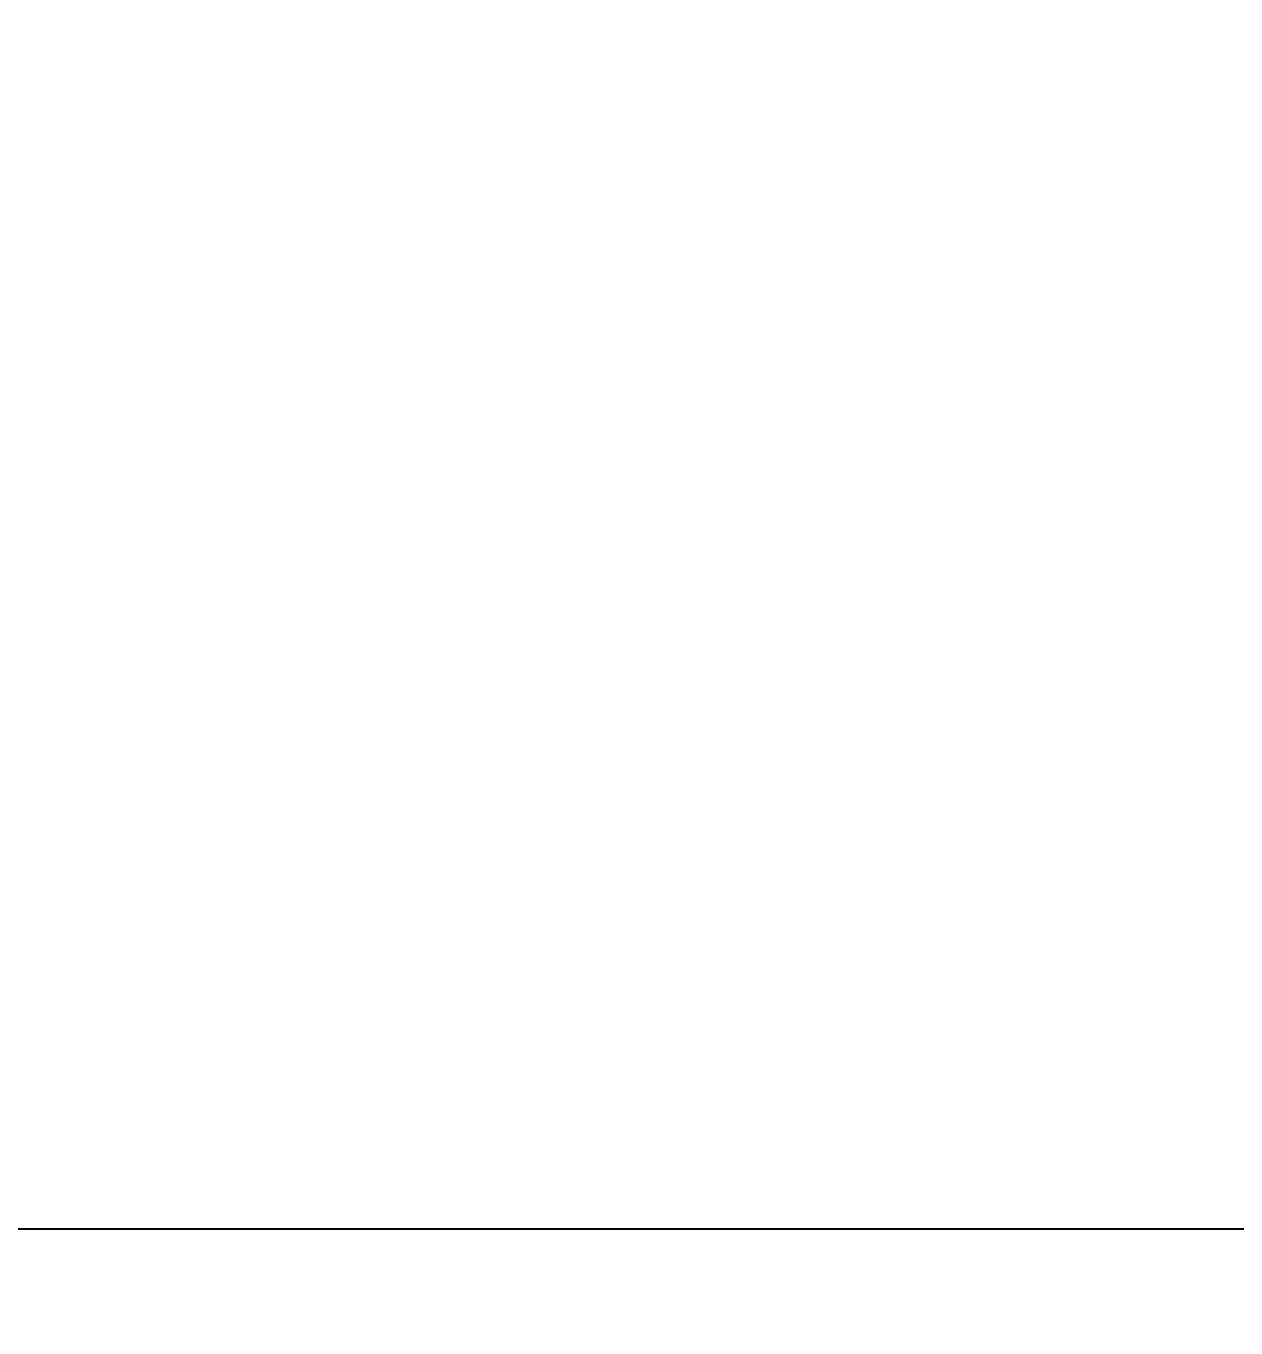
# Model space of a CAD drawing. Header units: millimetres. Extents: x -46397 to 283259, y -8690 to 23983.
# Drawn here: x 9859.8 to 9957.9, y 8228.1 to 8333.7 of the extents above; entities that cross this region are included whole.
import ezdxf

# ---------------------------------------------------------------- set-up
doc = ezdxf.new("R2010")
doc.units = ezdxf.units.MM
doc.linetypes.add('HIDDENX2', pattern=[0.75, 0.5, -0.25])
doc.layers.get('Defpoints').update_dxf_attribs({"lineweight": 0})
doc.layers.add('DUONGCHINH', color=7, linetype='Continuous', lineweight=25)
doc.layers.add('PHANTOM 2', color=8, linetype='Continuous', lineweight=0)
doc.styles.add('GHI CHÚ 1', font='isocp_IV25.ttf', dxfattribs={"width": 0.8})
doc.dimstyles.new('1-30SCALE', dxfattribs={"dimtxt": 75, "dimasz": 75, "dimexe": 37.5, "dimexo": 30, "dimgap": 30, "dimtad": 1, "dimtoh": 1, "dimdec": 0, "dimdsep": 46, "dimtxsty": 'GHI CHÚ 1', "dimcen": 0.09, "dimclrd": 256, "dimclre": 256, "dimclrt": 2, "dimadec": 0, "dimazin": 0, "dimtfac": 1, "dimtdec": 0, "dimtofl": 0, "dimtmove": 0, "dimatfit": 3, "dimfxl": 1, "dimlwd": 0, "dimlwe": 0, "dimarcsym": 0})

# ---------------------------------------------------------------- blocks, each defined once
blk = doc.blocks.new('A$C3d023de0')
at = {"color": 3, "linetype": 'HIDDENX2', "lineweight": 0, "ltscale": 100}
blk.add_lwpolyline([(-600, 1954.61), (-600, 2004.63, -0.284518), (-488.32, 2187.93, -0.238987), (488.32, 2187.93, -0.284518), (600, 2004.63), (600, 1954.61)], format="xyb", dxfattribs=at)
at = {"layer": 'DUONGCHINH', "color": 2, "ltscale": 10, "extrusion": (0, 1, 0)}
blk.add_line((606, 1954.61), (-606, 1954.61), dxfattribs=at)
at = {"layer": 'DUONGCHINH', "color": 2, "ltscale": 10}
blk.add_lwpolyline([(-606, 1954.61), (-606, 2004.61, -0.28449), (-491.03, 2193.28, -0.238987), (491.03, 2193.28, -0.28449), (606, 2004.61), (606, 1954.61)], format="xyb", close=True, dxfattribs=at)
blk = doc.blocks.new('*D1643')
at = {"layer": 'Defpoints', "color": 0, "transparency": 16777216}
for p in [(9680.34, 8741.79, -1.5), (11942.21, 8741.79), (10121.84, 3758.56, -1.5)]:
    blk.add_point(p, dxfattribs=at)
at = {"layer": 'PHANTOM 2', "linetype": 'Continuous', "lineweight": 0, "transparency": 16777216}
for p, q in [((9710.34, 8741.79), (11972.21, 8741.79)), ((11942.21, 3848.56), (11942.21, 8651.79)), ((10151.84, 3758.56), (11972.21, 3758.56))]:
    blk.add_line(p, q, dxfattribs=at)
at = {"layer": 'PHANTOM 2', "transparency": 16777216}
for points in [[(11927.21, 8651.79), (11957.21, 8651.79), (11942.21, 8741.79)], [(11927.21, 3848.56), (11957.21, 3848.56), (11942.21, 3758.56)]]:
    blk.add_solid(points, dxfattribs=at)
at = {"layer": 'PHANTOM 2', "color": 2, "transparency": 16777216, "insert": (11862.67, 6250.17), "char_height": 95, "attachment_point": 5, "rotation": 90, "style": 'GHI CHÚ 1'}
blk.add_mtext('4983', dxfattribs=at)

msp = doc.modelspace()

# ---------------------------------------------------------------- block references
msp.add_blockref('A$C3d023de0', (9446.84, 6281.56, -1.5))

# ---------------------------------------------------------------- dimensions: what is measured, and where the dimension line sits
at = {"layer": 'PHANTOM 2'}
dim = msp.add_linear_dim(base=(11942.21, 8741.79), p1=(10121.84, 3758.56, -1.5), p2=(9680.34, 8741.79, -1.5), angle=90, dimstyle='1-30SCALE', override={"dimtxt": 95, "dimasz": 90, "dimexe": 30, "dimtmove": 1}, dxfattribs=at)
dim.commit()
dim.dimension.update_dxf_attribs({"geometry": '*D1643', "text_midpoint": (11862.67, 6250.17)})

doc.saveas('drawing.dxf')
